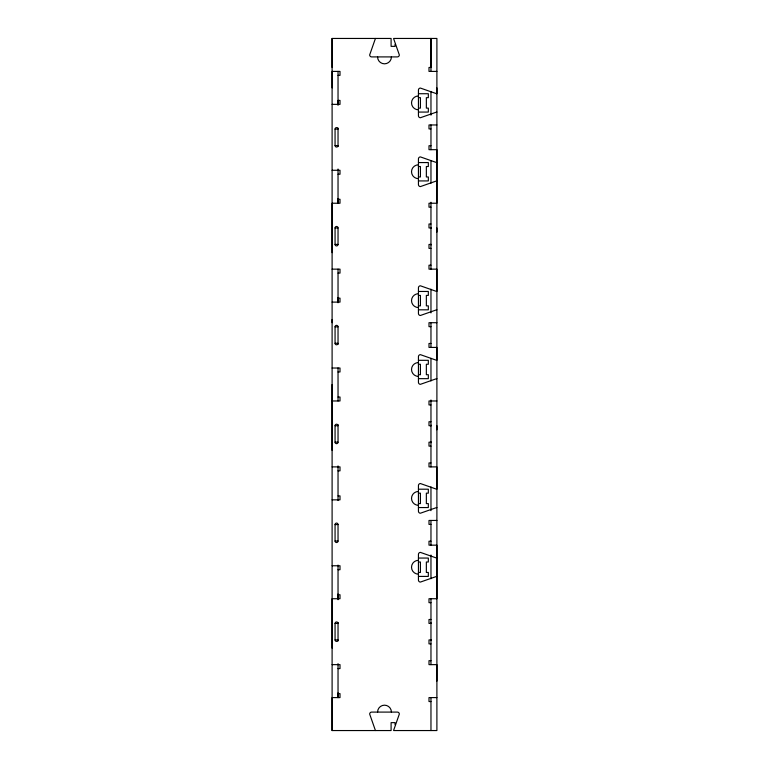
<?xml version="1.0" encoding="UTF-8"?>
<svg xmlns="http://www.w3.org/2000/svg" width="769" height="769" viewBox="0 0 769 769"><rect width="100%" height="100%" fill="white"/><g stroke="black" fill="none" stroke-linecap="round" stroke-linejoin="round"><path stroke-width="1.15" d="M395.045 724.619L395.045 722.639L391.094 722.639L391.094 730.55L332.102 730.55L332.102 697.589L340.004 697.589L340.004 693.638L338.033 693.638M332.102 648.161L332.102 598.724L340.004 598.724L340.004 594.764L338.033 594.764M332.102 450.413L332.102 384.5M332.102 322.701L332.102 319.481M332.102 252.674L332.102 203.237L340.004 203.237L340.004 199.277L338.033 199.277M332.102 87.887L332.102 71.411L340.004 71.411L340.004 75.362L338.033 75.362M332.102 67.451L332.102 38.45L391.094 38.45L391.094 46.361L395.045 46.361L395.045 44.381M338.033 692.888L338.033 697.589L338.033 663.647M338.033 598.724L338.033 594.014M338.033 302.188L338.033 297.459M338.033 198.527L338.033 203.237L338.033 169.017M338.033 104.449L338.033 100.902M436.898 681.113L436.898 664.637L428.996 664.637L428.996 660.677L430.967 660.677M436.898 429.813L436.898 425.699M436.898 232.075L436.898 227.951M436.898 87.887L436.898 93.722A1.971 1.971 0 0 1 436.34 93.635L420.422 88.07A1.98 1.98 0 0 0 418.442 90.04L418.442 115.754A1.98 1.98 0 0 0 420.422 117.724L436.34 112.159A1.98 1.98 0 0 1 436.898 112.072M430.938 639.914L430.967 639.914A1.48 1.48 0 0 0 431.073 640.462M430.938 442.175L430.967 442.175A1.48 1.48 0 0 0 431.073 442.723M436.898 71.411L428.996 71.411L428.996 67.451L430.967 67.451L430.967 38.45L430.967 71.411M418.442 93.722L428.333 93.722L428.333 97.673L426.353 97.673L426.353 108.121L428.333 108.121L428.333 112.072L418.442 112.072M418.442 97.673L420.422 97.673L420.422 108.121L418.442 108.121M338.033 100.412L340.004 100.412L340.004 104.363L332.102 104.363M436.898 124.963L428.996 124.963L428.996 128.913L430.967 128.913M335.063 129.086L338.033 129.086A1.48 1.48 0 0 0 336.543 127.596A1.48 1.48 0 0 0 335.063 129.086L335.063 145.562A1.48 1.48 0 0 0 336.543 147.042A1.48 1.48 0 0 0 338.033 145.562L335.063 145.562M430.967 145.726L428.996 145.726L428.996 149.676L436.898 149.676L436.898 203.237L428.996 203.237L428.996 207.188L430.967 207.188M418.442 162.567L428.333 162.567L428.333 166.527L426.353 166.527L426.353 176.966L428.333 176.966L428.333 180.926L418.442 180.926M418.442 166.527L420.422 166.527L420.422 176.966L418.442 176.966M332.102 170.276L340.004 170.276L340.004 174.236L338.033 174.236M430.967 224L428.996 224L428.996 227.951L431.255 227.951M335.063 227.951L338.033 227.951L338.033 244.436A1.48 1.48 0 0 1 336.543 245.917A1.48 1.48 0 0 1 335.063 244.436L335.063 227.951A1.48 1.48 0 0 1 336.543 226.471A1.48 1.48 0 0 1 338.033 227.951M335.063 244.436L338.033 244.436M431.255 244.436L428.996 244.436L428.996 248.387L430.967 248.387M430.967 265.199L428.996 265.199L428.996 269.15L436.898 269.15L436.898 291.461A1.98 1.98 0 0 1 436.34 291.374L420.422 285.808A1.98 1.98 0 0 0 418.442 287.789L418.442 313.492A1.98 1.98 0 0 0 420.422 315.473L436.34 309.897A1.98 1.98 0 0 1 436.898 309.82M332.102 269.15L340.004 269.15L340.004 273.101L338.033 273.101M418.442 291.461L428.333 291.461L428.333 295.411L426.353 295.411L426.353 305.86L428.333 305.86L428.333 309.82L418.442 309.82M418.442 295.411L420.422 295.411L420.422 305.86L418.442 305.86M338.033 298.151L340.004 298.151L340.004 302.111L332.102 302.111M436.898 322.701L428.996 322.701L428.996 326.662L430.967 326.662M335.063 343.301L338.033 343.301A1.48 1.48 0 0 1 336.543 344.791A1.48 1.48 0 0 1 335.063 343.301L335.063 326.825L338.033 326.825L338.033 344.291M430.967 343.464L428.996 343.464L428.996 347.425L436.898 347.425L436.898 360.315A1.98 1.98 0 0 1 436.34 360.228L420.422 354.663A1.98 1.98 0 0 0 418.442 356.633L418.442 382.347A1.98 1.98 0 0 0 420.422 384.317L436.34 378.752A1.98 1.98 0 0 1 436.898 378.665M418.442 360.315L428.333 360.315L428.333 364.266L426.353 364.266L426.353 374.714L428.333 374.714L428.333 378.665L418.442 378.665M418.442 364.266L420.422 364.266L420.422 374.714L418.442 374.714M332.102 368.024L340.004 368.024L340.004 371.975L338.033 371.975M338.033 397.025L340.004 397.025L340.004 400.976L332.102 400.976M436.898 400.976L428.996 400.976L428.996 404.936L430.967 404.936M430.967 421.739L428.996 421.739L428.996 425.699L431.255 425.699M335.063 425.699L338.033 425.699A1.48 1.48 0 0 0 336.543 424.209A1.48 1.48 0 0 0 335.063 425.699L335.063 442.175A1.48 1.48 0 0 0 336.543 443.655A1.48 1.48 0 0 0 338.033 442.175L338.033 424.709M335.063 442.175L338.033 442.175M431.255 442.175L428.996 442.175L428.996 446.126L430.967 446.126M430.967 462.938L428.996 462.938L428.996 466.889L436.898 466.889L436.898 489.199A1.98 1.98 0 0 1 436.34 489.122L420.422 483.547A1.98 1.98 0 0 0 418.442 485.527L418.442 511.231A1.98 1.98 0 0 0 420.422 513.211L436.34 507.646A1.98 1.98 0 0 1 436.898 507.559M332.102 466.889L340.004 466.889L340.004 470.849L338.033 470.849M418.442 489.199L428.333 489.199L428.333 493.16L426.353 493.16L426.353 503.608L428.333 503.608L428.333 507.559L418.442 507.559M418.442 493.16L420.422 493.16L420.422 503.608L418.442 503.608M338.033 495.899L340.004 495.899L340.004 499.85L332.102 499.85M436.898 520.45L428.996 520.45L428.996 524.4L430.967 524.4M335.063 524.564L338.033 524.564L338.033 541.049A1.48 1.48 0 0 1 336.543 542.529A1.48 1.48 0 0 1 335.063 541.049L335.063 524.564A1.48 1.48 0 0 1 336.543 523.083A1.48 1.48 0 0 1 338.033 524.564M335.063 541.049L338.033 541.049M430.967 541.213L428.996 541.213L428.996 545.163L436.898 545.163L436.898 598.724L428.996 598.724L428.996 602.675L430.967 602.675M418.442 558.054L428.333 558.054L428.333 562.004L426.353 562.004L426.353 572.453L428.333 572.453L428.333 576.414L418.442 576.414M418.442 562.004L420.422 562.004L420.422 572.453L418.442 572.453M332.102 565.763L340.004 565.763L340.004 569.723L338.033 569.723M430.967 619.487L428.996 619.487L428.996 623.438L431.255 623.438M335.063 623.438L338.033 623.438A1.48 1.48 0 0 0 336.543 621.958A1.48 1.48 0 0 0 335.063 623.438L335.063 639.914A1.48 1.48 0 0 0 336.543 641.404A1.48 1.48 0 0 0 338.033 639.914L335.063 639.914M431.255 639.914L428.996 639.914L428.996 643.874L430.967 643.874M332.102 664.637L340.004 664.637L340.004 668.588L338.033 668.588M436.898 697.589L428.996 697.589L428.996 701.549L430.967 701.549M430.967 91.434L430.967 115.177M430.967 124.963L430.967 149.676M430.967 160.586L430.967 183.205M430.967 202.247L430.967 269.15M430.967 289.173L430.967 312.916M430.967 322.701L430.967 347.425M430.967 358.335L430.967 380.953M430.967 399.986L430.967 466.889M430.967 486.921L430.967 510.664M430.967 520.45L430.967 545.163M430.967 555.035L430.967 578.692M430.967 598.724L430.967 664.637M430.967 697.589L430.967 730.55M338.033 71.411L338.033 105.353M338.033 128.096L338.033 146.552M338.033 269.15L338.033 302.784M338.033 367.938L338.033 400.976M338.033 465.908L338.033 500.523M338.033 565.09L338.033 599.714M338.033 622.448L338.033 640.904M332.102 38.45L332.102 730.55M430.967 227.951A1.48 1.48 0 0 1 431.073 227.413M431.073 244.975A1.48 1.48 0 0 1 430.967 244.436M430.967 425.699A1.48 1.48 0 0 1 431.073 425.151M430.967 623.438A1.48 1.48 0 0 1 431.073 622.89M335.063 326.825A1.48 1.48 0 0 1 336.543 325.345A1.48 1.48 0 0 1 338.033 326.825M375.32 38.45A1.98 1.98 0 0 1 375.243 39.017L369.668 54.926A1.98 1.98 0 0 0 371.648 56.906L397.352 56.906A1.98 1.98 0 0 0 399.332 54.926L393.757 39.017A1.98 1.98 0 0 1 393.68 38.45L436.898 38.45L436.898 730.55L393.68 730.55A1.98 1.98 0 0 1 393.757 729.983L399.332 714.074A1.98 1.98 0 0 0 397.352 712.094L371.648 712.094A1.98 1.98 0 0 0 369.668 714.074L375.243 729.983A1.98 1.98 0 0 1 375.32 730.55M391.421 56.906A6.921 6.921 0 0 1 384.5 63.827A6.921 6.921 0 0 1 377.579 56.906M377.579 712.094A6.921 6.921 0 0 1 384.5 705.173A6.921 6.921 0 0 1 391.421 712.094M436.898 576.414A1.98 1.98 0 0 0 436.34 576.49L420.422 582.066A1.98 1.98 0 0 1 418.442 580.086L418.442 554.382A1.98 1.98 0 0 1 420.422 552.402L436.34 557.967A1.98 1.98 0 0 0 436.898 558.054M418.442 505.3A6.921 6.921 0 0 1 411.521 498.379A6.921 6.921 0 0 1 418.442 491.458M418.442 574.155A6.921 6.921 0 0 1 411.521 567.234A6.921 6.921 0 0 1 418.442 560.313M418.442 307.562A6.921 6.921 0 0 1 411.521 300.641A6.921 6.921 0 0 1 418.442 293.72M418.442 376.406A6.921 6.921 0 0 1 411.521 369.485A6.921 6.921 0 0 1 418.442 362.564M436.898 180.926A1.98 1.98 0 0 0 436.34 181.003L420.422 186.579A1.98 1.98 0 0 1 418.442 184.598L418.442 158.895A1.98 1.98 0 0 1 420.422 156.914L436.34 162.49A1.971 1.971 0 0 0 436.898 162.567M418.442 109.813A6.921 6.921 0 0 1 411.521 102.892A6.921 6.921 0 0 1 418.442 95.971M418.442 178.668A6.921 6.921 0 0 1 411.521 171.747A6.921 6.921 0 0 1 418.442 164.826"/></g></svg>
